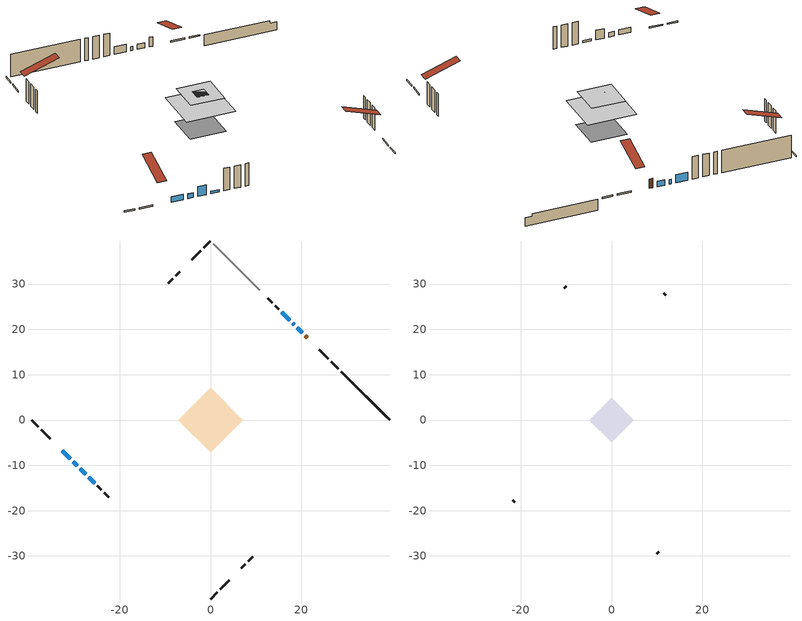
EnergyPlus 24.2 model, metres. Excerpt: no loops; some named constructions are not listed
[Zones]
conditioned space
 floor outside (Floor1 construction): -0.77,0 0,0.77 0.77,0 0,-0.77 z0.23
 floor adiabatic (AdiabaticFloorConstruction): -7.17,0 0,7.17 7.17,0 0,-7.17 z2.67
 floor foundation (Slab1 construction): -5.18,0 0,5.18 5.18,0 0,-5.18 z-2.12
 wall outside (RimJoist1 construction): 0,-39.51 1.53,-37.98 / -39.51,0 -37.98,-1.53 / 0,39.51 -1.53,37.98 / 28.22,11.28 26.7,12.81 z0.23:0.53
 wall outside (RimJoist2 construction): 2.18,-37.32 4.18,-35.33 / -37.32,-2.18 -35.33,-4.18 / -2.18,37.32 -4.18,35.33 / 26.04,13.47 24.05,15.46 z0.23:0.53
 wall outside (AdiabaticWallConstruction 1): 21.39,18.12 20.9,18.61 z0.23:2.26
 wall outside (AdiabaticWallConstruction): 20.24,19.27 19.13,20.38 z0.23:1.37; -32.67,-6.84 -30.91,-8.59 z0.23:1.35; 18.47,21.04 18.18,21.33 z0.23:1.15; 17.52,21.98 15.76,23.75 z0.23:1.93; -30.26,-9.25 -29.43,-10.08 z0.23:1.22; -28.77,-10.73 -27.55,-11.96 z0.23:2.31; -26.9,-12.61 -25.6,-13.91 z0.23:0.69
 wall outside (Wall1 construction): 6.84,-32.67 7.69,-31.82 / -24.94,-14.56 -24.09,-15.42 / -6.84,32.67 -7.69,31.82 / 15.11,24.4 14.25,25.26 z0.23:5.11
 wall outside (Wall2 construction): 8.35,-31.16 9.29,-30.22 / -23.43,-16.07 -22.49,-17.01 / -8.35,31.16 -9.29,30.22 / 13.6,25.91 12.66,26.85 z0.23:5.11
 wall foundation (FoundationWall1 construction): 28.88,10.63,-2.12 28.88,10.63,0.23 38.45,1.06,0.23 38.45,1.06,-0.33 39.51,0,-0.33 39.51,0,-2.12
 wall adiabatic (Wall5 construction): 10.86,28.65 0.66,38.85 z0.23:5.11
 window (WindowConstruction): 20.24,19.27 19.13,20.38 z0.23:1.37
 window (WindowConstruction 1): -32.67,-6.84 -30.91,-8.59 z0.23:1.35
 window (WindowConstruction 5): 18.47,21.04 18.18,21.33 z0.23:1.14
 window (WindowConstruction 2): 17.52,21.98 15.76,23.74 z0.23:1.93
 window (WindowConstruction 3): -30.26,-9.25 -29.43,-10.08 z0.23:1.22
 window (WindowConstruction 4): -28.77,-10.73 -27.55,-11.96 z0.23:2.31
 window (WindowConstruction 6): -26.89,-12.61 -25.6,-13.91 z0.23:0.69
 door (Door): 21.39,18.12 20.9,18.61 z0.23:2.26
 ceiling adiabatic (AdiabaticFloorConstruction): 0,-7.17 7.17,0 0,7.17 -7.17,0 z2.67
attic - vented
 floor to conditioned space (Floor2 construction Reversed): -4.96,0 0,4.96 4.96,0 0,-4.96 z5.11
 floor to conditioned space (Floor3 construction Reversed): -1.7,0 0,1.7 1.7,0 0,-1.7 z5.11
 wall outside (Wall3 construction): 9.94,-29.56 10.43,-29.08 / -21.84,-17.67 -21.35,-18.16 / -9.94,29.56 -10.43,29.08 / 12,27.51 11.51,27.99 z0.23:5.11
 roof outside (Roof1 construction): 6.18,-33.33,5.11 1.07,-28.22,7.51 -0.27,-29.57,7.51 4.83,-34.67,5.11; -33.33,-6.18,5.11 -28.22,-1.07,7.51 -29.57,0.27,7.51 -34.67,-4.83,5.11; -6.18,33.33,5.11 -1.07,28.22,7.51 0.27,29.57,7.51 -4.83,34.67,5.11; 22.05,17.46,5.11 16.94,12.36,7.51 18.29,11.01,7.51 23.39,16.12,5.11
[Material] Roughness=Rough; Thermal Absorptance=0.9
Name | Thickness {m} | Conductivity {W/m-K} | Density {kg/m3} | Specific Heat {J/kg-K} | Solar Absorptance | Visible Absorptance
ceiling loosefill ins | 0.254 | 0.0480833 | 16.02 | 1046.75 | 0.7 | 0.7
ceiling loosefill ins 1 | 0.169333 | 0.0480833 | 16.02 | 1046.75 | 0.7 | 0.7
ceiling stud and cavity | 0.1397 | 0.377791 | 65.682 | 1177.47 | 0.7 | 0.7
ceiling stud and cavity 1 | 0.1397 | 0.0839547 | 65.682 | 1177.47 | 0.7 | 0.7
gypsum board | 0.0127 | 0.160291 | 801 | 837.4 | 0.6 | 0.6
[Construction]
Floor2 construction: ceiling loosefill ins, ceiling stud and cavity, gypsum board
Floor3 construction: ceiling loosefill ins 1, ceiling stud and cavity 1, gypsum board
[Schedule:Day:Interval]
interior lighting schedule day: No, 01:00, 0.108182, 04:00, 0.0901515, 05:00, 0.0991667, 06:00, 0.162273, 07:00, 0.270455, 08:00, 0.342576, 10:00, 0.369621, 11:00, 0.351591, 12:00, 0.333561, 13:00, 0.324545, 14:00, 0.31553, 15:00, 0.333561, 16:00, 0.369621, 17:00, 0.450758, 18:00, 0.585985, 19:00, 0.775303, 20:00, 0.955606, 21:00, 0.991667, 22:00, 0.712197, 23:00, 0.360606, 24:00, 0.162273
interior lighting schedule day 1: No, 01:00, 0.100909, 04:00, 0.0840909, 05:00, 0.0925, 06:00, 0.151364, 07:00, 0.252273, 08:00, 0.319545, 10:00, 0.344773, 11:00, 0.327955, 12:00, 0.311136, 13:00, 0.302727, 14:00, 0.294318, 15:00, 0.311136, 16:00, 0.344773, 17:00, 0.420455, 18:00, 0.546591, 19:00, 0.723182, 20:00, 0.891364, 21:00, 0.925, 22:00, 0.664318, 23:00, 0.336364, 24:00, 0.151364
interior lighting schedule day 2: No, 01:00, 0.0927273, 04:00, 0.0772727, 05:00, 0.085, 06:00, 0.139091, 07:00, 0.231818, 08:00, 0.293636, 10:00, 0.316818, 11:00, 0.301364, 12:00, 0.285909, 13:00, 0.278182, 14:00, 0.270455, 15:00, 0.285909, 16:00, 0.316818, 17:00, 0.386364, 18:00, 0.502273, 19:00, 0.664545, 20:00, 0.819091, 21:00, 0.85, 22:00, 0.610455, 23:00, 0.309091, 24:00, 0.139091
interior lighting schedule day 3: No, 01:00, 0.0845455, 04:00, 0.0704545, 05:00, 0.0775, 06:00, 0.126818, 07:00, 0.211364, 08:00, 0.267727, 10:00, 0.288864, 11:00, 0.274773, 12:00, 0.260682, 13:00, 0.253636, 14:00, 0.246591, 15:00, 0.260682, 16:00, 0.288864, 17:00, 0.352273, 18:00, 0.457955, 19:00, 0.605909, 20:00, 0.746818, 21:00, 0.775, 22:00, 0.556591, 23:00, 0.281818, 24:00, 0.126818
interior lighting schedule day 4: No, 01:00, 0.0763636, 04:00, 0.0636364, 05:00, 0.07, 06:00, 0.114545, 07:00, 0.190909, 08:00, 0.241818, 10:00, 0.260909, 11:00, 0.248182, 12:00, 0.235455, 13:00, 0.229091, 14:00, 0.222727, 15:00, 0.235455, 16:00, 0.260909, 17:00, 0.318182, 18:00, 0.413636, 19:00, 0.547273, 20:00, 0.674545, 21:00, 0.7, 22:00, 0.502727, 23:00, 0.254545, 24:00, 0.114545
interior lighting schedule day 5: No, 01:00, 0.0727273, 04:00, 0.0606061, 05:00, 0.0666667, 06:00, 0.109091, 07:00, 0.181818, 08:00, 0.230303, 10:00, 0.248485, 11:00, 0.236364, 12:00, 0.224242, 13:00, 0.218182, 14:00, 0.212121, 15:00, 0.224242, 16:00, 0.248485, 17:00, 0.30303, 18:00, 0.393939, 19:00, 0.521212, 20:00, 0.642424, 21:00, 0.666667, 22:00, 0.478788, 23:00, 0.242424, 24:00, 0.109091
interior lighting schedule day 6: No, 01:00, 0.0745455, 04:00, 0.0621212, 05:00, 0.0683333, 06:00, 0.111818, 07:00, 0.186364, 08:00, 0.236061, 10:00, 0.254697, 11:00, 0.242273, 12:00, 0.229848, 13:00, 0.223636, 14:00, 0.217424, 15:00, 0.229848, 16:00, 0.254697, 17:00, 0.310606, 18:00, 0.403788, 19:00, 0.534242, 20:00, 0.658485, 21:00, 0.683333, 22:00, 0.490758, 23:00, 0.248485, 24:00, 0.111818
interior lighting schedule day 7: No, 01:00, 0.08, 04:00, 0.0666667, 05:00, 0.0733333, 06:00, 0.12, 07:00, 0.2, 08:00, 0.253333, 10:00, 0.273333, 11:00, 0.26, 12:00, 0.246667, 13:00, 0.24, 14:00, 0.233333, 15:00, 0.246667, 16:00, 0.273333, 17:00, 0.333333, 18:00, 0.433333, 19:00, 0.573333, 20:00, 0.706667, 21:00, 0.733333, 22:00, 0.526667, 23:00, 0.266667, 24:00, 0.12
interior lighting schedule day 8: No, 01:00, 0.0890909, 04:00, 0.0742424, 05:00, 0.0816667, 06:00, 0.133636, 07:00, 0.222727, 08:00, 0.282121, 10:00, 0.304394, 11:00, 0.289545, 12:00, 0.274697, 13:00, 0.267273, 14:00, 0.259848, 15:00, 0.274697, 16:00, 0.304394, 17:00, 0.371212, 18:00, 0.482576, 19:00, 0.638485, 20:00, 0.78697, 21:00, 0.816667, 22:00, 0.586515, 23:00, 0.29697, 24:00, 0.133636
interior lighting schedule day 9: No, 01:00, 0.0972727, 04:00, 0.0810606, 05:00, 0.0891667, 06:00, 0.145909, 07:00, 0.243182, 08:00, 0.30803, 10:00, 0.332348, 11:00, 0.316136, 12:00, 0.299924, 13:00, 0.291818, 14:00, 0.283712, 15:00, 0.299924, 16:00, 0.332348, 17:00, 0.405303, 18:00, 0.526894, 19:00, 0.697121, 20:00, 0.859242, 21:00, 0.891667, 22:00, 0.640379, 23:00, 0.324242, 24:00, 0.145909
interior lighting schedule day 10: No, 01:00, 0.105455, 04:00, 0.0878788, 05:00, 0.0966667, 06:00, 0.158182, 07:00, 0.263636, 08:00, 0.333939, 10:00, 0.360303, 11:00, 0.342727, 12:00, 0.325152, 13:00, 0.316364, 14:00, 0.307576, 15:00, 0.325152, 16:00, 0.360303, 17:00, 0.439394, 18:00, 0.571212, 19:00, 0.755758, 20:00, 0.931515, 21:00, 0.966667, 22:00, 0.694242, 23:00, 0.351515, 24:00, 0.158182
interior lighting schedule day 11: No, 01:00, 0.109091, 04:00, 0.0909091, 05:00, 0.1, 06:00, 0.163636, 07:00, 0.272727, 08:00, 0.345455, 10:00, 0.372727, 11:00, 0.354545, 12:00, 0.336364, 13:00, 0.327273, 14:00, 0.318182, 15:00, 0.336364, 16:00, 0.372727, 17:00, 0.454545, 18:00, 0.590909, 19:00, 0.781818, 20:00, 0.963636, 21:00, 1, 22:00, 0.718182, 23:00, 0.363636, 24:00, 0.163636
interior lighting schedule default day; occupants schedule default day; clothes dryer schedule default day; cooking range schedule default day; mech vent bath fan 0 schedule default day; mech vent bath fan 1 schedule default day; mech vent range fan 0 schedule default day; misc plug loads schedule default day; general water use schedule default day; heating setpoint default day; cooling setpoint default day; clothes dryer exhaust 0 schedule default day; cooling season schedule day; cooling season schedule day 2; cooling season schedule default day; exterior lighting schedule default day; natural vent schedule default day: No, 24:00, 0
occupants schedule day: No, 05:00, 0.426829, 06:00, 0.719512, 07:00, 1, 08:00, 0.670732, 09:00, 0.329268, 14:00, 0.170732, 15:00, 0.231707, 16:00, 0.329268, 17:00, 0.5, 18:00, 0.670732, 19:00, 0.829268, 21:00, 1, 22:00, 0.853659, 23:00, 0.646341, 24:00, 0.426829
clothes dryer schedule day; clothes dryer exhaust 0 schedule day: No, 01:00, 0.123457, 02:00, 0.0740741, 03:00, 0.0493827, 04:00, 0.0246914, 05:00, 0.0493827, 06:00, 0.0740741, 07:00, 0.197531, 08:00, 0.395062, 09:00, 0.592593, 10:00, 0.839506, 11:00, 0.962963, 12:00, 1, 13:00, 0.91358, 14:00, 0.82716, 15:00, 0.716049, 16:00, 0.753086, 17:00, 0.679012, 18:00, 0.666667, 20:00, 0.62963, 21:00, 0.641975, 22:00, 0.666667, 23:00, 0.54321, 24:00, 0.296296
cooking range schedule day: No, 05:00, 0.0597015, 06:00, 0.11194, 07:00, 0.171642, 08:00, 0.291045, 11:00, 0.343284, 12:00, 0.402985, 13:00, 0.462687, 14:00, 0.343284, 15:00, 0.291045, 16:00, 0.402985, 17:00, 0.567164, 18:00, 1, 19:00, 0.850746, 20:00, 0.432836, 21:00, 0.291045, 22:00, 0.231343, 23:00, 0.171642, 24:00, 0.11194
mech vent bath fan 0 schedule day; mech vent bath fan 1 schedule day: No, 07:00, 0, 08:00, 1, 09:00, 0.2, 24:00, 0
mech vent range fan 0 schedule day: No, 18:00, 0, 19:00, 1, 20:00, 0.2, 24:00, 0
misc plug loads schedule day: No, 06:00, 0.705882, 07:00, 0.745098, 08:00, 0.803922, 15:00, 0.823529, 16:00, 0.862745, 17:00, 0.921569, 18:00, 0.980392, 19:00, 1, 20:00, 0.980392, 21:00, 0.941176, 22:00, 0.862745, 23:00, 0.784314, 24:00, 0.72549
general water use schedule day: No, 01:00, 0.315068, 03:00, 0.287671, 04:00, 0.342466, 05:00, 0.369863, 06:00, 0.520548, 07:00, 0.60274, 08:00, 0.534247, 10:00, 0.506849, 11:00, 0.465753, 14:00, 0.479452, 15:00, 0.534247, 16:00, 0.589041, 17:00, 0.69863, 18:00, 0.876712, 19:00, 0.890411, 20:00, 0.986301, 21:00, 1, 22:00, 0.863014, 23:00, 0.616438, 24:00, 0.465753
heating setpoint day: No, 07:00, 18, 23:00, 21, 24:00, 18
cooling setpoint day: No, 24:00, 25
cooling season schedule day 1: No, 24:00, 1
exterior lighting schedule day: No, 01:00, 0.566667, 03:00, 0.524167, 05:00, 0.495833, 06:00, 0.5525, 07:00, 0.623333, 08:00, 0.580833, 09:00, 0.439167, 10:00, 0.354167, 12:00, 0.34, 13:00, 0.354167, 14:00, 0.396667, 15:00, 0.425, 16:00, 0.495833, 17:00, 0.623333, 18:00, 0.793333, 19:00, 0.906667, 20:00, 0.963333, 21:00, 0.991667, 22:00, 0.920833, 23:00, 0.793333, 24:00, 0.665833
exterior lighting schedule day 1: No, 01:00, 0.528571, 03:00, 0.488929, 05:00, 0.4625, 06:00, 0.515357, 07:00, 0.581429, 08:00, 0.541786, 09:00, 0.409643, 10:00, 0.330357, 12:00, 0.317143, 13:00, 0.330357, 14:00, 0.37, 15:00, 0.396429, 16:00, 0.4625, 17:00, 0.581429, 18:00, 0.74, 19:00, 0.845714, 20:00, 0.898571, 21:00, 0.925, 22:00, 0.858929, 23:00, 0.74, 24:00, 0.621071
exterior lighting schedule day 10: No, 01:00, 0.552381, 03:00, 0.510952, 05:00, 0.483333, 06:00, 0.538571, 07:00, 0.607619, 08:00, 0.56619, 09:00, 0.428095, 10:00, 0.345238, 12:00, 0.331429, 13:00, 0.345238, 14:00, 0.386667, 15:00, 0.414286, 16:00, 0.483333, 17:00, 0.607619, 18:00, 0.773333, 19:00, 0.88381, 20:00, 0.939048, 21:00, 0.966667, 22:00, 0.897619, 23:00, 0.773333, 24:00, 0.649048
exterior lighting schedule day 11: No, 01:00, 0.571429, 03:00, 0.528571, 05:00, 0.5, 06:00, 0.557143, 07:00, 0.628571, 08:00, 0.585714, 09:00, 0.442857, 10:00, 0.357143, 12:00, 0.342857, 13:00, 0.357143, 14:00, 0.4, 15:00, 0.428571, 16:00, 0.5, 17:00, 0.628571, 18:00, 0.8, 19:00, 0.914286, 20:00, 0.971429, 21:00, 1, 22:00, 0.928571, 23:00, 0.8, 24:00, 0.671429
exterior lighting schedule day 2: No, 01:00, 0.485714, 03:00, 0.449286, 05:00, 0.425, 06:00, 0.473571, 07:00, 0.534286, 08:00, 0.497857, 09:00, 0.376429, 10:00, 0.303571, 12:00, 0.291429, 13:00, 0.303571, 14:00, 0.34, 15:00, 0.364286, 16:00, 0.425, 17:00, 0.534286, 18:00, 0.68, 19:00, 0.777143, 20:00, 0.825714, 21:00, 0.85, 22:00, 0.789286, 23:00, 0.68, 24:00, 0.570714
exterior lighting schedule day 3: No, 01:00, 0.442857, 03:00, 0.409643, 05:00, 0.3875, 06:00, 0.431786, 07:00, 0.487143, 08:00, 0.453929, 09:00, 0.343214, 10:00, 0.276786, 12:00, 0.265714, 13:00, 0.276786, 14:00, 0.31, 15:00, 0.332143, 16:00, 0.3875, 17:00, 0.487143, 18:00, 0.62, 19:00, 0.708571, 20:00, 0.752857, 21:00, 0.775, 22:00, 0.719643, 23:00, 0.62, 24:00, 0.520357
exterior lighting schedule day 4: No, 01:00, 0.4, 03:00, 0.37, 05:00, 0.35, 06:00, 0.39, 07:00, 0.44, 08:00, 0.41, 09:00, 0.31, 10:00, 0.25, 12:00, 0.24, 13:00, 0.25, 14:00, 0.28, 15:00, 0.3, 16:00, 0.35, 17:00, 0.44, 18:00, 0.56, 19:00, 0.64, 20:00, 0.68, 21:00, 0.7, 22:00, 0.65, 23:00, 0.56, 24:00, 0.47
exterior lighting schedule day 5: No, 01:00, 0.380952, 03:00, 0.352381, 05:00, 0.333333, 06:00, 0.371429, 07:00, 0.419048, 08:00, 0.390476, 09:00, 0.295238, 10:00, 0.238095, 12:00, 0.228571, 13:00, 0.238095, 14:00, 0.266667, 15:00, 0.285714, 16:00, 0.333333, 17:00, 0.419048, 18:00, 0.533333, 19:00, 0.609524, 20:00, 0.647619, 21:00, 0.666667, 22:00, 0.619048, 23:00, 0.533333, 24:00, 0.447619
exterior lighting schedule day 6: No, 01:00, 0.390476, 03:00, 0.36119, 05:00, 0.341667, 06:00, 0.380714, 07:00, 0.429524, 08:00, 0.400238, 09:00, 0.302619, 10:00, 0.244048, 12:00, 0.234286, 13:00, 0.244048, 14:00, 0.273333, 15:00, 0.292857, 16:00, 0.341667, 17:00, 0.429524, 18:00, 0.546667, 19:00, 0.624762, 20:00, 0.66381, 21:00, 0.683333, 22:00, 0.634524, 23:00, 0.546667, 24:00, 0.45881
exterior lighting schedule day 7: No, 01:00, 0.419048, 03:00, 0.387619, 05:00, 0.366667, 06:00, 0.408571, 07:00, 0.460952, 08:00, 0.429524, 09:00, 0.324762, 10:00, 0.261905, 12:00, 0.251429, 13:00, 0.261905, 14:00, 0.293333, 15:00, 0.314286, 16:00, 0.366667, 17:00, 0.460952, 18:00, 0.586667, 19:00, 0.670476, 20:00, 0.712381, 21:00, 0.733333, 22:00, 0.680952, 23:00, 0.586667, 24:00, 0.492381
exterior lighting schedule day 8: No, 01:00, 0.466667, 03:00, 0.431667, 05:00, 0.408333, 06:00, 0.455, 07:00, 0.513333, 08:00, 0.478333, 09:00, 0.361667, 10:00, 0.291667, 12:00, 0.28, 13:00, 0.291667, 14:00, 0.326667, 15:00, 0.35, 16:00, 0.408333, 17:00, 0.513333, 18:00, 0.653333, 19:00, 0.746667, 20:00, 0.793333, 21:00, 0.816667, 22:00, 0.758333, 23:00, 0.653333, 24:00, 0.548333
exterior lighting schedule day 9: No, 01:00, 0.509524, 03:00, 0.47131, 05:00, 0.445833, 06:00, 0.496786, 07:00, 0.560476, 08:00, 0.522262, 09:00, 0.394881, 10:00, 0.318452, 12:00, 0.305714, 13:00, 0.318452, 14:00, 0.356667, 15:00, 0.382143, 16:00, 0.445833, 17:00, 0.560476, 18:00, 0.713333, 19:00, 0.815238, 20:00, 0.86619, 21:00, 0.891667, 22:00, 0.827976, 23:00, 0.713333, 24:00, 0.59869
[Schedule:Week:Daily]
exterior lighting schedule Week Rule - Sep30-Oct6: exterior lighting schedule day 8, exterior lighting schedule day 9, exterior lighting schedule day 9, exterior lighting schedule day 9, exterior lighting schedule day 9, exterior lighting schedule day 9, exterior lighting schedule day 9, exterior lighting schedule default day, exterior lighting schedule default day, exterior lighting schedule default day, exterior lighting schedule default day, exterior lighting schedule default day
exterior lighting schedule Week Rule - Oct7-Oct27: exterior lighting schedule day 9, exterior lighting schedule day 9, exterior lighting schedule day 9, exterior lighting schedule day 9, exterior lighting schedule day 9, exterior lighting schedule day 9, exterior lighting schedule day 9, exterior lighting schedule default day, exterior lighting schedule default day, exterior lighting schedule default day, exterior lighting schedule default day, exterior lighting schedule default day
exterior lighting schedule Week Rule - Oct28-Nov3: exterior lighting schedule day 9, exterior lighting schedule day 9, exterior lighting schedule day 9, exterior lighting schedule day 9, exterior lighting schedule day 10, exterior lighting schedule day 10, exterior lighting schedule day 10, exterior lighting schedule default day, exterior lighting schedule default day, exterior lighting schedule default day, exterior lighting schedule default day, exterior lighting schedule default day
exterior lighting schedule Week Rule - Nov4-Nov24: exterior lighting schedule day 10, exterior lighting schedule day 10, exterior lighting schedule day 10, exterior lighting schedule day 10, exterior lighting schedule day 10, exterior lighting schedule day 10, exterior lighting schedule day 10, exterior lighting schedule default day, exterior lighting schedule default day, exterior lighting schedule default day, exterior lighting schedule default day, exterior lighting schedule default day
exterior lighting schedule Week Rule - Nov25-Dec1: exterior lighting schedule day 10, exterior lighting schedule day 10, exterior lighting schedule day 10, exterior lighting schedule day 10, exterior lighting schedule day 10, exterior lighting schedule day 10, exterior lighting schedule day 11, exterior lighting schedule default day, exterior lighting schedule default day, exterior lighting schedule default day, exterior lighting schedule default day, exterior lighting schedule default day
exterior lighting schedule Week Rule - Dec2-Dec31: exterior lighting schedule day 11, exterior lighting schedule day 11, exterior lighting schedule day 11, exterior lighting schedule day 11, exterior lighting schedule day 11, exterior lighting schedule day 11, exterior lighting schedule day 11, exterior lighting schedule default day, exterior lighting schedule default day, exterior lighting schedule default day, exterior lighting schedule default day, exterior lighting schedule default day
natural vent schedule Week Rule - Jan1-Dec31: natural vent schedule default day, natural vent schedule default day, natural vent schedule default day, natural vent schedule default day, natural vent schedule default day, natural vent schedule default day, natural vent schedule default day, natural vent schedule default day, natural vent schedule default day, natural vent schedule default day, natural vent schedule default day, natural vent schedule default day
